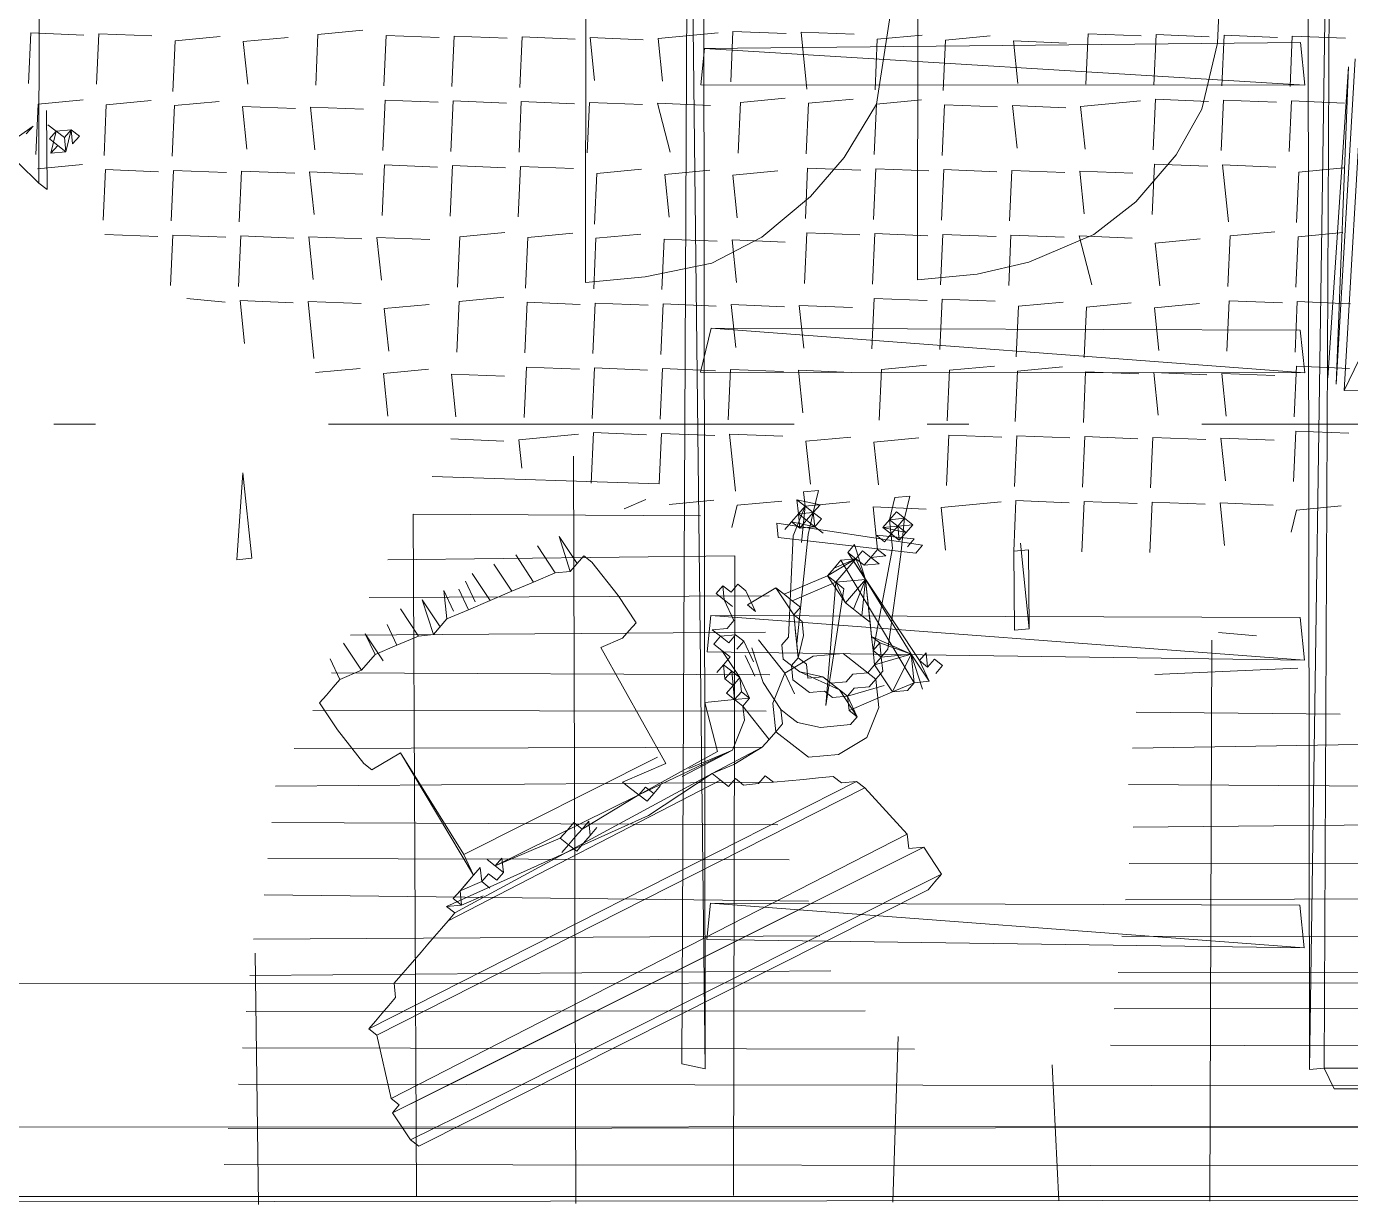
# Paper-space layout '01 Roof Support Layout' of a CAD drawing. Header units: millimetres. Extents: x 5 to 415, y 7 to 290.
# Drawn here: x 116.58 to 124.54, y 107.11 to 114.19 of the extents above; entities that cross this region are included whole.
import ezdxf

# ---------------------------------------------------------------- set-up
doc = ezdxf.new("R2010")
doc.units = ezdxf.units.MM
doc.linetypes.add('B2_DASH_DOT', pattern=[5.25, 2.8, -0.8, 0.25, -1.4])
doc.layers.add('GA_REFERENCE', color=253, linetype='Continuous')
doc.layers.add('UPPER_ROOF', color=7, linetype='Continuous')

# ---------------------------------------------------------------- blocks, each defined once
blk = doc.blocks.new('SHEET_01_ROOF')
at = {"layer": 'GA_REFERENCE', "lineweight": 5}
for p, q in [((116.6793, 125.2664), (116.6598, 113.2503)), ((120.5257, 107.9538), (120.5648, 116.7305)), ((120.5648, 116.7305), (120.665, 107.9237)), ((120.5648, 116.7305), (120.665, 107.9237)), ((120.665, 107.9237), (120.6547, 116.7389)), ((120.665, 107.9237), (120.6547, 116.7389)), ((124.2973, 107.9207), (124.287, 116.736)), ((124.2973, 107.9207), (124.287, 116.736)), ((124.4263, 116.7059), (124.2973, 107.9207)), ((124.4263, 116.7059), (124.2973, 107.9207)), ((124.3872, 107.9292), (124.4263, 116.7059)), ((121.7493, 114.0764), (121.8036, 114.4272)), ((121.9429, 114.3972), (121.9414, 112.6683)), ((123.7452, 114.0919), (123.759, 114.3957)), ((119.9469, 114.3817), (119.9454, 112.6528)), ((116.6112, 114.1534), (116.5974, 113.8495)), ((116.6112, 114.1534), (116.9304, 114.1402)), ((117.0203, 114.1487), (117.0065, 113.8449)), ((117.0203, 114.1487), (117.3394, 114.1356)), ((118.3374, 114.1433), (118.6071, 114.1688)), ((120.3827, 114.1203), (120.7424, 114.1542)), ((120.8323, 114.1627), (120.8186, 113.8589)), ((120.8323, 114.1627), (121.1515, 114.1496)), ((121.2414, 114.1581), (121.2771, 113.8157)), ((121.2414, 114.1581), (121.5605, 114.145)), ((122.9676, 114.1482), (122.9539, 113.8443)), ((122.9676, 114.1482), (123.2868, 114.135)), ((117.4788, 114.1055), (117.465, 113.8017)), ((117.4788, 114.1055), (117.7485, 114.131)), ((117.8878, 114.1009), (118.1575, 114.1264)), ((117.8878, 114.1009), (117.9146, 113.8442)), ((118.3374, 114.1433), (118.3236, 113.8395)), ((118.7464, 114.1387), (118.7327, 113.8349)), ((118.7464, 114.1387), (119.0656, 114.1256)), ((119.1556, 114.1341), (119.1418, 113.8303)), ((119.1556, 114.1341), (119.4747, 114.121)), ((119.5646, 114.1295), (119.5509, 113.8257)), ((119.5646, 114.1295), (119.8838, 114.1164)), ((119.9737, 114.1249), (120.0004, 113.8681)), ((119.9737, 114.1249), (120.2928, 114.1118)), ((120.3827, 114.1203), (120.4095, 113.8635)), ((124.2442, 114.0958), (120.6614, 114.0602)), ((121.6999, 114.115), (121.6861, 113.8111)), ((121.695, 113.7255), (121.7493, 114.0764)), ((121.6999, 114.115), (121.9696, 114.1404)), ((122.109, 114.1103), (122.0952, 113.8065)), ((122.109, 114.1103), (122.3787, 114.1358)), ((122.518, 114.1057), (122.5448, 113.849)), ((122.518, 114.1057), (122.8372, 114.0926)), ((123.3767, 114.1435), (123.3629, 113.8397)), ((123.3767, 114.1435), (123.6958, 114.1304)), ((123.6505, 113.694), (123.7452, 114.0919)), ((123.7857, 114.1389), (123.772, 113.8351)), ((123.7857, 114.1389), (124.1049, 114.1258)), ((124.1948, 114.1343), (124.181, 113.8305)), ((124.1948, 114.1343), (124.514, 114.1212)), ((124.2709, 113.839), (124.2442, 114.0958)), ((124.2709, 113.839), (124.2442, 114.0958)), ((120.6387, 113.8419), (120.6614, 114.0602)), ((120.6614, 114.0602), (124.2709, 113.839)), ((120.6614, 114.0602), (124.2709, 113.839)), ((124.5723, 113.9971), (124.4582, 112.0416)), ((124.5318, 113.95), (124.4088, 112.0801)), ((124.4088, 112.0801), (124.5318, 113.95)), ((124.4582, 112.0416), (124.5318, 113.95)), ((124.5318, 113.95), (124.4582, 112.0416)), ((124.4582, 112.0416), (124.5318, 113.95)), ((124.6217, 113.9585), (124.5076, 112.003)), ((124.6217, 113.9585), (124.5076, 112.003)), ((124.5076, 112.003), (125.4399, 113.9493)), ((124.5076, 112.003), (125.4399, 113.9493)), ((124.2709, 113.839), (120.6387, 113.8419)), ((116.6558, 113.7253), (116.9255, 113.7508)), ((118.7416, 113.7493), (118.7279, 113.4455)), ((118.7416, 113.7493), (119.0608, 113.7362)), ((120.8769, 113.7347), (121.1466, 113.7602)), ((121.286, 113.7301), (121.5557, 113.7556)), ((121.695, 113.7255), (121.9648, 113.751)), ((123.3718, 113.7541), (123.3581, 113.4503)), ((123.3718, 113.7541), (123.691, 113.741)), ((123.7809, 113.7495), (123.7671, 113.4457)), ((123.7809, 113.7495), (124.1, 113.7364)), ((116.6558, 113.7253), (116.642, 113.4215)), ((116.7093, 113.2118), (116.7052, 113.6868)), ((117.0648, 113.7207), (117.0511, 113.4169)), ((117.0648, 113.7207), (117.3346, 113.7462)), ((117.4739, 113.7161), (117.4601, 113.4123)), ((117.4739, 113.7161), (117.7437, 113.7416)), ((117.883, 113.7115), (117.9097, 113.4548)), ((117.883, 113.7115), (118.2021, 113.6984)), ((118.292, 113.7069), (118.3188, 113.4501)), ((118.292, 113.7069), (118.6112, 113.6938)), ((119.1507, 113.7447), (119.1369, 113.4409)), ((119.1507, 113.7447), (119.4698, 113.7316)), ((119.5597, 113.7401), (119.546, 113.4363)), ((119.5597, 113.7401), (119.8789, 113.727)), ((119.9688, 113.7355), (119.9551, 113.4317)), ((119.9688, 113.7355), (120.288, 113.7224)), ((120.3779, 113.7309), (120.4541, 113.4355)), ((120.3779, 113.7309), (120.6971, 113.7178)), ((120.8769, 113.7347), (120.8632, 113.4309)), ((121.286, 113.7301), (121.2722, 113.4263)), ((121.5015, 113.4047), (121.695, 113.7255)), ((121.695, 113.7255), (121.6813, 113.4217)), ((122.1041, 113.7209), (122.0903, 113.4171)), ((122.1041, 113.7209), (122.4233, 113.7079)), ((122.5132, 113.7163), (122.54, 113.4595)), ((122.5132, 113.7163), (122.8324, 113.7032)), ((122.9223, 113.7117), (123.2819, 113.7456)), ((122.9223, 113.7117), (122.949, 113.4549)), ((123.4974, 113.4202), (123.6505, 113.694)), ((124.1899, 113.7449), (124.1762, 113.4411)), ((124.1899, 113.7449), (124.5091, 113.7318)), ((116.2556, 113.6444), (116.6598, 113.2503)), ((116.6242, 113.5927), (116.4128, 113.4431)), ((116.5837, 113.5457), (116.6242, 113.5927)), ((116.6242, 113.5927), (116.5837, 113.5457)), ((116.7141, 113.6012), (116.7635, 113.5626)), ((116.723, 113.5156), (116.7635, 113.5626)), ((116.7724, 113.477), (116.723, 113.5156)), ((116.7635, 113.5626), (116.7319, 113.43)), ((116.8534, 113.5711), (116.7635, 113.5626)), ((116.7635, 113.5626), (116.8129, 113.5241)), ((116.8534, 113.5711), (116.8129, 113.5241)), ((116.8534, 113.5711), (116.8129, 113.5241)), ((116.8129, 113.5241), (116.8218, 113.4385)), ((116.8218, 113.4385), (116.8534, 113.5711)), ((116.8623, 113.4855), (116.8534, 113.5711)), ((116.9028, 113.5326), (116.8534, 113.5711)), ((116.9028, 113.5326), (116.8623, 113.4855)), ((116.7319, 113.43), (116.7724, 113.477)), ((116.7319, 113.43), (116.8218, 113.4385)), ((116.7319, 113.43), (116.7319, 113.43)), ((116.8218, 113.4385), (116.7724, 113.477)), ((116.6509, 113.3359), (116.9207, 113.3614)), ((118.7368, 113.3599), (118.7231, 113.0561)), ((118.7368, 113.3599), (119.0559, 113.3468)), ((119.1459, 113.3553), (119.1321, 113.0515)), ((119.1459, 113.3553), (119.465, 113.3422)), ((119.5549, 113.3507), (119.5412, 113.0469)), ((119.5549, 113.3507), (119.8741, 113.3376)), ((121.299, 113.1696), (121.5015, 113.4047)), ((123.2544, 113.138), (123.4974, 113.4202)), ((123.367, 113.3647), (123.3533, 113.0609)), ((123.367, 113.3647), (123.6861, 113.3516)), ((123.7761, 113.3601), (123.8117, 113.0178)), ((123.7761, 113.3601), (124.0952, 113.347)), ((117.06, 113.3313), (117.0462, 113.0275)), ((117.06, 113.3313), (117.3791, 113.3182)), ((117.469, 113.3267), (117.4553, 113.0229)), ((117.469, 113.3267), (117.7882, 113.3137)), ((117.8781, 113.3221), (117.8644, 113.0183)), ((117.8781, 113.3221), (118.1973, 113.309)), ((118.2872, 113.3175), (118.314, 113.0607)), ((118.2872, 113.3175), (118.6064, 113.3044)), ((120.0134, 113.3075), (119.9997, 113.0037)), ((120.0134, 113.3075), (120.2832, 113.333)), ((120.4225, 113.3029), (120.6923, 113.3284)), ((120.4225, 113.3029), (120.4492, 113.0461)), ((120.8316, 113.2983), (121.1013, 113.3238)), ((120.8316, 113.2983), (120.8583, 113.0415)), ((121.2811, 113.3407), (121.2674, 113.0369)), ((121.2811, 113.3407), (121.6003, 113.3276)), ((121.6902, 113.3361), (121.6764, 113.0323)), ((121.6902, 113.3361), (122.0093, 113.323)), ((122.0992, 113.3315), (122.0855, 113.0277)), ((122.0992, 113.3315), (122.4184, 113.3184)), ((122.5084, 113.3269), (122.4946, 113.0231)), ((122.5084, 113.3269), (122.8275, 113.3138)), ((122.9175, 113.3223), (122.9442, 113.0655)), ((122.9175, 113.3223), (123.2366, 113.3092)), ((124.2345, 113.3169), (124.2208, 113.0131)), ((124.2345, 113.3169), (124.5043, 113.3424)), ((116.6598, 113.2503), (116.7093, 113.2118)), ((121.0066, 112.9259), (121.299, 113.1696)), ((123.0025, 112.9413), (123.2544, 113.138)), ((119.1904, 112.9274), (119.4602, 112.9528)), ((123.8206, 112.9322), (124.0904, 112.9576)), ((124.2297, 112.9275), (124.4995, 112.953)), ((117.0552, 112.9419), (117.3743, 112.9288)), ((117.4642, 112.9373), (117.4505, 112.6335)), ((117.4642, 112.9373), (117.7834, 112.9242)), ((117.8733, 112.9327), (117.8596, 112.6289)), ((117.8733, 112.9327), (118.1925, 112.9196)), ((118.2824, 112.9281), (118.3091, 112.6713)), ((118.2824, 112.9281), (118.6016, 112.915)), ((118.6915, 112.9235), (118.7182, 112.6667)), ((118.6915, 112.9235), (119.0106, 112.9104)), ((119.1904, 112.9274), (119.1767, 112.6236)), ((119.5995, 112.9228), (119.5857, 112.6189)), ((119.5995, 112.9228), (119.8692, 112.9482)), ((120.0086, 112.9181), (119.9948, 112.6143)), ((120.0086, 112.9181), (120.2783, 112.9436)), ((120.4177, 112.9135), (120.4039, 112.6097)), ((120.4177, 112.9135), (120.7368, 112.9004)), ((120.7052, 112.7678), (121.0066, 112.9259)), ((120.8267, 112.9089), (120.8535, 112.6521)), ((120.8267, 112.9089), (121.1459, 112.8958)), ((121.2763, 112.9513), (121.2626, 112.6475)), ((121.2763, 112.9513), (121.5954, 112.9382)), ((121.6854, 112.9467), (121.6716, 112.6429)), ((121.6854, 112.9467), (122.0046, 112.9336)), ((122.0945, 112.9421), (122.0807, 112.6383)), ((122.0945, 112.9421), (122.4136, 112.929)), ((122.5035, 112.9375), (122.4898, 112.6337)), ((122.5035, 112.9375), (122.8227, 112.9244)), ((122.6113, 112.7748), (123.0025, 112.9413)), ((122.9126, 112.9329), (122.9887, 112.6375)), ((122.9126, 112.9329), (123.2318, 112.9198)), ((123.3711, 112.8897), (123.6408, 112.9152)), ((123.3711, 112.8897), (123.3978, 112.6329)), ((123.8206, 112.9322), (123.8069, 112.6283)), ((124.2297, 112.9275), (124.216, 112.6237)), ((120.3051, 112.6868), (120.7052, 112.7678)), ((122.301, 112.7023), (122.6113, 112.7748)), ((119.9454, 112.6528), (120.3051, 112.6868)), ((121.9414, 112.6683), (122.301, 112.7023)), ((117.5493, 112.5564), (117.7786, 112.5348)), ((119.1856, 112.538), (119.4553, 112.5634)), ((121.6806, 112.5573), (121.6668, 112.2535)), ((121.6806, 112.5573), (121.9997, 112.5442)), ((117.8685, 112.5433), (117.8952, 112.2865)), ((117.8685, 112.5433), (118.1876, 112.5302)), ((118.2775, 112.5387), (118.3132, 112.1963)), ((118.2775, 112.5387), (118.5967, 112.5256)), ((118.736, 112.4955), (119.0058, 112.521)), ((118.736, 112.4955), (118.7628, 112.2387)), ((119.1856, 112.538), (119.1718, 112.2342)), ((119.5947, 112.5333), (119.581, 112.2295)), ((119.5947, 112.5333), (119.9139, 112.5202)), ((120.0038, 112.5287), (119.99, 112.2249)), ((120.0038, 112.5287), (120.3229, 112.5156)), ((120.4128, 112.5241), (120.3991, 112.2203)), ((120.4128, 112.5241), (120.732, 112.511)), ((120.8219, 112.5195), (120.8486, 112.2627)), ((120.8219, 112.5195), (121.141, 112.5064)), ((121.231, 112.5149), (121.2577, 112.2581)), ((121.231, 112.5149), (121.5501, 112.5018)), ((122.0896, 112.5527), (122.0759, 112.2489)), ((122.0896, 112.5527), (122.4088, 112.5396)), ((122.5481, 112.5095), (122.5343, 112.2057)), ((122.5481, 112.5095), (122.8178, 112.535)), ((122.9572, 112.5049), (122.9434, 112.2011)), ((122.9572, 112.5049), (123.2269, 112.5304)), ((123.3662, 112.5003), (123.6359, 112.5258)), ((123.3662, 112.5003), (123.393, 112.2435)), ((123.8159, 112.5427), (123.8021, 112.2389)), ((123.8159, 112.5427), (124.135, 112.5296)), ((124.2249, 112.5381), (124.2112, 112.2343)), ((124.2249, 112.5381), (124.5441, 112.525)), ((120.6372, 112.1131), (120.7004, 112.3784)), ((120.7004, 112.3784), (124.2695, 112.1102)), ((120.7004, 112.3784), (124.2695, 112.1102)), ((124.2427, 112.3669), (120.7004, 112.3784)), ((124.2695, 112.1102), (124.2427, 112.3669)), ((124.2695, 112.1102), (124.2427, 112.3669)), ((118.3221, 112.1107), (118.5918, 112.1362)), ((118.7312, 112.1061), (119.0009, 112.1316)), ((118.7312, 112.1061), (118.7579, 111.8493)), ((119.1402, 112.1015), (119.167, 111.8447)), ((119.1402, 112.1015), (119.4595, 112.0884)), ((119.5899, 112.1439), (119.5761, 111.8401)), ((119.5899, 112.1439), (119.909, 112.1308)), ((119.9989, 112.1393), (119.9852, 111.8355)), ((119.9989, 112.1393), (120.3181, 112.1262)), ((120.408, 112.1347), (120.3942, 111.8309)), ((120.408, 112.1347), (120.7271, 112.1216)), ((124.2695, 112.1102), (120.6372, 112.1131)), ((120.817, 112.1301), (120.8033, 111.8263)), ((120.817, 112.1301), (121.1362, 112.117)), ((121.2261, 112.1255), (121.2529, 111.8687)), ((121.2261, 112.1255), (121.5453, 112.1123)), ((121.7252, 112.1294), (121.7114, 111.8255)), ((121.7252, 112.1294), (121.9949, 112.1548)), ((122.1342, 112.1248), (122.1205, 111.821)), ((122.1342, 112.1248), (122.4039, 112.1502)), ((122.5433, 112.1201), (122.5295, 111.8163)), ((122.5433, 112.1201), (122.813, 112.1456)), ((122.9523, 112.1155), (122.9386, 111.8117)), ((122.9523, 112.1155), (123.2715, 112.1024)), ((123.3614, 112.1109), (123.3882, 111.8541)), ((123.3614, 112.1109), (123.6806, 112.0978)), ((123.7705, 112.1063), (123.7972, 111.8495)), ((123.7705, 112.1063), (124.0896, 112.0932)), ((124.2201, 112.1487), (124.2063, 111.8449)), ((124.2201, 112.1487), (124.5392, 112.1356)), ((125.3258, 111.9937), (124.5076, 112.003)), ((124.2152, 111.7593), (124.2014, 111.4555)), ((124.2152, 111.7593), (124.5343, 111.7462)), ((119.1354, 111.7121), (119.4546, 111.699)), ((119.5445, 111.7075), (119.9042, 111.7414)), ((119.5445, 111.7075), (119.5623, 111.5363)), ((119.9941, 111.7499), (119.9803, 111.4461)), ((119.9941, 111.7499), (120.3132, 111.7368)), ((120.4031, 111.7453), (120.3894, 111.4415)), ((120.4031, 111.7453), (120.7223, 111.7322)), ((120.8122, 111.7407), (120.8479, 111.3983)), ((120.8122, 111.7407), (121.1314, 111.7276)), ((121.2707, 111.6975), (121.5405, 111.723)), ((121.2707, 111.6975), (121.2975, 111.4407)), ((121.6798, 111.6929), (121.9495, 111.7183)), ((121.6798, 111.6929), (121.7065, 111.4361)), ((122.1293, 111.7353), (122.1156, 111.4315)), ((122.1293, 111.7353), (122.4485, 111.7223)), ((122.5384, 111.7307), (122.5246, 111.4269)), ((122.5384, 111.7307), (122.8576, 111.7177)), ((122.9475, 111.7261), (122.9338, 111.4223)), ((122.9475, 111.7261), (123.2667, 111.713)), ((123.3566, 111.7215), (123.3428, 111.4177)), ((123.3566, 111.7215), (123.6757, 111.7084)), ((123.7656, 111.7169), (123.7924, 111.4601)), ((123.7656, 111.7169), (124.0848, 111.7038)), ((119.8726, 111.6088), (119.8866, 107.1156)), ((117.8491, 110.9857), (117.8856, 111.5077)), ((117.8856, 111.5077), (117.939, 110.9942)), ((120.3894, 111.4415), (119.0229, 111.4854)), ((121.257, 111.3937), (121.3469, 111.4022)), ((121.257, 111.3937), (121.2659, 111.3081)), ((121.3469, 111.4022), (121.3153, 111.2696)), ((121.8953, 111.3675), (121.8054, 111.359)), ((121.8637, 111.2349), (121.8953, 111.3675)), ((120.178, 111.2919), (120.3084, 111.3474)), ((120.4477, 111.3174), (120.7175, 111.3428)), ((120.8568, 111.3127), (120.8252, 111.1801)), ((120.8568, 111.3127), (121.1266, 111.3382)), ((121.2659, 111.3081), (121.1938, 111.1285)), ((121.2165, 111.3467), (121.3558, 111.3166)), ((121.2659, 111.3081), (121.2165, 111.3467)), ((121.2254, 111.2611), (121.2165, 111.3467)), ((121.2659, 111.3081), (121.2254, 111.2611)), ((121.2254, 111.2611), (121.2659, 111.3081)), ((121.2659, 111.3081), (121.2432, 111.0899)), ((121.2659, 111.3081), (121.5356, 111.3336)), ((121.3153, 111.2696), (121.2659, 111.3081)), ((121.3153, 111.2696), (121.2659, 111.3081)), ((121.3153, 111.2696), (121.2659, 111.3081)), ((121.3153, 111.2696), (121.2659, 111.3081)), ((121.3558, 111.3166), (121.3153, 111.2696)), ((121.3558, 111.3166), (121.3153, 111.2696)), ((121.3558, 111.3166), (121.3153, 111.2696)), ((121.3558, 111.3166), (121.3558, 111.3166)), ((121.6749, 111.3035), (121.7017, 111.0467)), ((121.6749, 111.3035), (121.9941, 111.2904)), ((121.7738, 111.2264), (121.8054, 111.359)), ((122.084, 111.2989), (122.4436, 111.3328)), ((122.084, 111.2989), (122.1107, 111.0421)), ((122.5336, 111.3413), (122.5199, 111.0375)), ((122.5336, 111.3413), (122.8528, 111.3282)), ((122.9427, 111.3367), (122.9289, 111.0329)), ((122.9427, 111.3367), (123.2618, 111.3236)), ((123.3518, 111.3321), (123.338, 111.0283)), ((123.3518, 111.3321), (123.6709, 111.319)), ((123.7608, 111.3275), (123.7876, 111.0707)), ((123.7608, 111.3275), (124.08, 111.3144)), ((124.2193, 111.2843), (124.1877, 111.1517)), ((124.2193, 111.2843), (124.489, 111.3098)), ((120.6365, 111.2487), (118.9103, 111.2587)), ((118.9103, 111.2587), (118.9292, 107.1549)), ((121.095, 111.2056), (121.9714, 111.0722)), ((121.095, 111.2056), (121.1039, 111.12)), ((121.1444, 111.167), (121.1849, 111.214)), ((121.1849, 111.214), (121.2254, 111.2611)), ((121.1849, 111.214), (121.1849, 111.214)), ((121.1849, 111.214), (121.2343, 111.1755)), ((121.1849, 111.214), (121.2343, 111.1755)), ((121.2343, 111.1755), (121.1849, 111.214)), ((121.1849, 111.214), (121.2343, 111.1755)), ((121.1849, 111.214), (121.3242, 111.184)), ((121.3153, 111.2696), (121.2254, 111.2611)), ((121.2254, 111.2611), (121.3153, 111.2696)), ((121.3153, 111.2696), (121.2254, 111.2611)), ((121.2254, 111.2611), (121.2254, 111.2611)), ((121.2254, 111.2611), (121.2748, 111.2225)), ((121.2748, 111.2225), (121.2254, 111.2611)), ((121.2254, 111.2611), (121.2343, 111.1755)), ((121.2254, 111.2611), (121.2343, 111.1755)), ((121.2343, 111.1755), (121.2254, 111.2611)), ((121.2254, 111.2611), (121.2254, 111.2611)), ((121.2254, 111.2611), (121.2254, 111.2611)), ((121.2254, 111.2611), (121.2748, 111.2225)), ((121.2748, 111.2225), (121.2254, 111.2611)), ((121.2343, 111.1755), (121.2748, 111.2225)), ((121.2343, 111.1755), (121.2748, 111.2225)), ((121.2748, 111.2225), (121.2343, 111.1755)), ((121.2748, 111.2225), (121.3153, 111.2696)), ((121.3153, 111.2696), (121.2748, 111.2225)), ((121.2748, 111.2225), (121.3153, 111.2696)), ((121.3153, 111.2696), (121.2748, 111.2225)), ((121.2748, 111.2225), (121.3242, 111.184)), ((121.2748, 111.2225), (121.3242, 111.184)), ((121.3242, 111.184), (121.2748, 111.2225)), ((121.3153, 111.2696), (121.2837, 111.1369)), ((121.3153, 111.2696), (121.3153, 111.2696)), ((121.3153, 111.2696), (121.3647, 111.231)), ((121.3647, 111.231), (121.3153, 111.2696)), ((121.3242, 111.184), (121.3153, 111.2696)), ((121.3153, 111.2696), (121.3242, 111.184)), ((121.3153, 111.2696), (121.3153, 111.2696)), ((121.3242, 111.184), (121.3647, 111.231)), ((121.7738, 111.2264), (121.7333, 111.1794)), ((121.7738, 111.2264), (121.7333, 111.1794)), ((121.7333, 111.1794), (121.7738, 111.2264)), ((121.8143, 111.2734), (121.7738, 111.2264)), ((121.7738, 111.2264), (121.8143, 111.2734)), ((121.8637, 111.2349), (121.7738, 111.2264)), ((121.7738, 111.2264), (121.8637, 111.2349)), ((121.7916, 111.0552), (121.7738, 111.2264)), ((121.7738, 111.2264), (121.8232, 111.1878)), ((121.8232, 111.1878), (121.7738, 111.2264)), ((121.7738, 111.2264), (121.7738, 111.2264)), ((121.7738, 111.2264), (121.7738, 111.2264)), ((121.7738, 111.2264), (121.8232, 111.1878)), ((121.8232, 111.1878), (121.7738, 111.2264)), ((121.8637, 111.2349), (121.8143, 111.2734)), ((121.8143, 111.2734), (121.8637, 111.2349)), ((121.8637, 111.2349), (121.8232, 111.1878)), ((121.841, 111.0167), (121.8637, 111.2349)), ((121.8637, 111.2349), (121.8637, 111.2349)), ((121.9131, 111.1963), (121.8637, 111.2349)), ((119.8945, 110.9626), (119.7867, 111.1253)), ((119.7867, 111.1253), (119.854, 110.9156)), ((121.1938, 111.1285), (121.1663, 110.5208)), ((121.2837, 111.1369), (121.2157, 110.4822)), ((121.2343, 111.1755), (121.3242, 111.184)), ((121.2343, 111.1755), (121.2343, 111.1755)), ((121.3242, 111.184), (121.3242, 111.184)), ((121.3242, 111.184), (121.3736, 111.1454)), ((121.7422, 111.0938), (121.6928, 111.1323)), ((121.6928, 111.1323), (121.922, 111.1107)), ((121.8232, 111.1878), (121.7333, 111.1794)), ((121.8232, 111.1878), (121.7333, 111.1794)), ((121.7333, 111.1794), (121.8726, 111.1493)), ((121.7333, 111.1794), (121.7827, 111.1408)), ((121.7827, 111.1408), (121.7333, 111.1794)), ((121.7422, 111.0938), (121.7827, 111.1408)), ((121.8232, 111.1878), (121.7827, 111.1408)), ((121.8232, 111.1878), (121.7827, 111.1408)), ((121.7827, 111.1408), (121.7827, 111.1408)), ((121.7827, 111.1408), (121.8321, 111.1023)), ((121.8321, 111.1023), (121.7827, 111.1408)), ((121.7827, 111.1408), (121.8321, 111.1023)), ((121.9131, 111.1963), (121.8232, 111.1878)), ((121.8726, 111.1493), (121.8232, 111.1878)), ((121.8726, 111.1493), (121.8232, 111.1878)), ((121.8321, 111.1023), (121.8232, 111.1878)), ((121.8232, 111.1878), (121.8321, 111.1023)), ((121.8321, 111.1023), (121.8232, 111.1878)), ((121.8232, 111.1878), (121.8726, 111.1493)), ((121.8321, 111.1023), (121.8726, 111.1493)), ((121.8726, 111.1493), (121.8321, 111.1023)), ((121.8726, 111.1493), (121.9131, 111.1963)), ((121.8726, 111.1493), (121.8726, 111.1493)), ((119.7641, 110.9071), (119.6563, 111.0698)), ((119.6563, 111.0698), (119.7641, 110.9071)), ((121.9309, 111.0252), (121.1039, 111.12)), ((121.5219, 111.0298), (121.5624, 111.0768)), ((121.5624, 111.0768), (121.6296, 110.8671)), ((121.6296, 110.8671), (121.5624, 111.0768)), ((121.7017, 111.0467), (121.6612, 110.9997)), ((121.6742, 110.4391), (121.7916, 111.0552)), ((121.7511, 111.0082), (121.7017, 111.0467)), ((121.7017, 111.0467), (121.7017, 111.0467)), ((121.7017, 111.0467), (121.7511, 111.0082)), ((121.7422, 111.0938), (121.7422, 111.0938)), ((121.922, 111.1107), (121.8815, 111.0637)), ((121.9714, 111.0722), (121.9309, 111.0252)), ((122.6098, 111.046), (122.5199, 111.0375)), ((122.5603, 111.0845), (122.6138, 110.571)), ((122.6138, 110.571), (122.6098, 111.046)), ((117.939, 110.9942), (117.8491, 110.9857)), ((120.8431, 111.0089), (118.7572, 110.9849)), ((119.6337, 110.8516), (119.5259, 111.0143)), ((119.5259, 111.0143), (119.6337, 110.8516)), ((119.935, 111.0097), (119.854, 110.9156)), ((119.9844, 110.9711), (119.935, 111.0097)), ((120.1416, 110.7698), (119.9844, 110.9711)), ((120.8431, 111.0089), (120.8352, 107.1619)), ((121.5713, 110.9912), (121.4004, 110.8887)), ((121.4004, 110.8887), (121.5713, 110.9912)), ((121.5713, 110.9912), (121.4004, 110.8887)), ((121.4409, 110.9357), (121.5713, 110.9912)), ((121.4409, 110.9357), (121.4814, 110.9827)), ((121.4498, 110.8501), (121.5713, 110.9912)), ((121.4814, 110.9827), (121.5713, 110.9912)), ((121.4814, 110.9827), (121.9213, 110.2463)), ((121.5219, 111.0298), (121.6296, 110.8671)), ((121.5713, 110.9912), (121.5219, 111.0298)), ((121.5219, 111.0298), (121.9529, 110.379)), ((121.5219, 111.0298), (121.6296, 110.8671)), ((121.5713, 110.9912), (121.6118, 111.0383)), ((121.6118, 111.0383), (121.5713, 110.9912)), ((121.5713, 110.9912), (121.6296, 110.8671)), ((121.5713, 110.9912), (121.5713, 110.9912)), ((121.6207, 110.9527), (121.5713, 110.9912)), ((121.6118, 111.0383), (121.6612, 110.9997)), ((121.6612, 110.9997), (121.6118, 111.0383)), ((121.6612, 110.9997), (121.6207, 110.9527)), ((121.7511, 111.0082), (121.6612, 110.9997)), ((121.6612, 110.9997), (121.7106, 110.9611)), ((121.7641, 110.4476), (121.841, 111.0167)), ((122.5199, 111.0375), (122.5239, 110.5625)), ((119.3728, 110.7405), (119.2651, 110.9032)), ((119.2651, 110.9032), (119.3728, 110.7405)), ((119.5032, 110.7961), (119.3955, 110.9587)), ((119.3955, 110.9587), (119.5032, 110.7961)), ((119.7641, 110.9071), (119.6337, 110.8516)), ((119.854, 110.9156), (119.7641, 110.9071)), ((121.4004, 110.8887), (121.1396, 110.7776)), ((121.4004, 110.8887), (121.4409, 110.9357)), ((121.4498, 110.8501), (121.4004, 110.8887)), ((121.4004, 110.8887), (121.5081, 110.726)), ((121.4409, 110.9357), (121.4409, 110.9357)), ((121.7106, 110.9611), (121.6207, 110.9527)), ((119.1841, 110.8092), (119.2424, 110.685)), ((119.2246, 110.8562), (119.2829, 110.732)), ((119.6337, 110.8516), (119.5032, 110.7961)), ((120.771, 110.8292), (120.7305, 110.7822)), ((120.8204, 110.7907), (120.771, 110.8292)), ((120.8204, 110.7907), (120.771, 110.8292)), ((120.771, 110.8292), (120.7799, 110.7436)), ((120.8609, 110.8377), (120.8204, 110.7907)), ((120.8609, 110.8377), (120.8204, 110.7907)), ((120.9103, 110.7992), (120.8609, 110.8377)), ((120.9103, 110.7992), (120.8609, 110.8377)), ((121.0901, 110.8162), (120.9192, 110.7136)), ((121.1396, 110.7776), (121.0901, 110.8162)), ((121.1979, 110.6535), (121.0901, 110.8162)), ((121.189, 110.7391), (121.4498, 110.8501)), ((121.3907, 110.1098), (121.4498, 110.8501)), ((121.4992, 110.8116), (121.3907, 110.1098)), ((121.6296, 110.8671), (121.4498, 110.8501)), ((121.6296, 110.8671), (121.4498, 110.8501)), ((121.4498, 110.8501), (121.6296, 110.8671)), ((121.5081, 110.726), (121.4498, 110.8501)), ((121.5081, 110.726), (121.4498, 110.8501)), ((121.4498, 110.8501), (121.4992, 110.8116)), ((121.6296, 110.8671), (121.5081, 110.726)), ((121.5081, 110.726), (121.6296, 110.8671)), ((121.6296, 110.8671), (121.5575, 110.6874)), ((121.5575, 110.6874), (121.6296, 110.8671)), ((121.6296, 110.8671), (121.5575, 110.6874)), ((121.6296, 110.8671), (121.6069, 110.6489)), ((121.6069, 110.6489), (121.6296, 110.8671)), ((121.6296, 110.8671), (121.6069, 110.6489)), ((121.6564, 110.6103), (121.6296, 110.8671)), ((121.6296, 110.8671), (121.6653, 110.5247)), ((121.6653, 110.5247), (121.6296, 110.8671)), ((121.6296, 110.8671), (121.9035, 110.4175)), ((121.6296, 110.8671), (121.9035, 110.4175)), ((121.0496, 110.7691), (118.6446, 110.7582)), ((118.9638, 110.7451), (119.0715, 110.5825)), ((118.9638, 110.7451), (119.031, 110.5354)), ((119.1525, 110.6765), (119.0942, 110.8007)), ((119.0942, 110.8007), (119.112, 110.6295)), ((119.3728, 110.7405), (119.2424, 110.685)), ((119.5032, 110.7961), (119.3728, 110.7405)), ((120.2493, 110.6071), (120.1416, 110.7698)), ((120.7305, 110.7822), (120.7799, 110.7436)), ((120.7799, 110.7436), (120.8382, 110.6195)), ((120.7799, 110.7436), (120.8382, 110.6195)), ((120.7799, 110.7436), (120.8293, 110.7051)), ((120.9686, 110.675), (120.9103, 110.7992)), ((120.9103, 110.7992), (120.9686, 110.675)), ((121.189, 110.7391), (121.1396, 110.7776)), ((121.2384, 110.7005), (121.189, 110.7391)), ((121.5575, 110.6874), (121.5081, 110.726)), ((121.5081, 110.726), (121.5081, 110.726)), ((121.5081, 110.726), (121.5575, 110.6874)), ((118.9411, 110.5269), (118.8334, 110.6896)), ((118.8334, 110.6896), (118.9411, 110.5269)), ((119.2424, 110.685), (119.112, 110.6295)), ((120.6762, 110.4313), (120.6989, 110.6496)), ((120.6989, 110.6496), (124.268, 110.3814)), ((120.6989, 110.6496), (124.268, 110.3814)), ((124.2412, 110.6381), (120.6989, 110.6496)), ((120.9192, 110.7136), (120.9686, 110.675)), ((121.1979, 110.6535), (121.2384, 110.7005)), ((121.2473, 110.6149), (121.1979, 110.6535)), ((121.2246, 110.3967), (121.1979, 110.6535)), ((121.1979, 110.6535), (121.1979, 110.6535)), ((121.1979, 110.6535), (121.2246, 110.3967)), ((121.6069, 110.6489), (121.5575, 110.6874)), ((121.5575, 110.6874), (121.6069, 110.6489)), ((121.6564, 110.6103), (121.6069, 110.6489)), ((121.6069, 110.6489), (121.6564, 110.6103)), ((118.8107, 110.4714), (118.7524, 110.5956)), ((118.7524, 110.5956), (118.8107, 110.4714)), ((119.112, 110.6295), (119.031, 110.5354)), ((120.2088, 110.5601), (120.2493, 110.6071)), ((120.7977, 110.5724), (120.7078, 110.564)), ((120.7977, 110.5724), (120.7078, 110.564)), ((120.7078, 110.564), (120.7572, 110.5254)), ((120.8382, 110.6195), (120.7977, 110.5724)), ((121.2246, 110.3967), (121.2068, 110.5679)), ((121.2562, 110.5293), (121.2473, 110.6149)), ((121.6653, 110.5247), (121.6564, 110.6103)), ((121.6564, 110.6103), (121.6653, 110.5247)), ((122.5239, 110.5625), (122.6138, 110.571)), ((124.268, 110.3814), (124.2412, 110.6381)), ((124.268, 110.3814), (124.2412, 110.6381)), ((118.5993, 110.3218), (118.4915, 110.4845)), ((118.4915, 110.4845), (118.5993, 110.3218)), ((121.0269, 110.5509), (118.532, 110.5315)), ((118.7297, 110.3773), (118.6219, 110.54)), ((118.6219, 110.54), (118.6803, 110.4158)), ((118.9411, 110.5269), (118.8107, 110.4714)), ((119.031, 110.5354), (118.9411, 110.5269)), ((120.0379, 110.4575), (120.1683, 110.5131)), ((120.1683, 110.5131), (120.2088, 110.5601)), ((120.7572, 110.5254), (120.7167, 110.4784)), ((120.8471, 110.5339), (120.7572, 110.5254)), ((120.7572, 110.5254), (120.8066, 110.4869)), ((120.7572, 110.5254), (120.8066, 110.4869)), ((120.8066, 110.4869), (120.8471, 110.5339)), ((120.8066, 110.4869), (120.8471, 110.5339)), ((120.8965, 110.4953), (120.8471, 110.5339)), ((120.8471, 110.5339), (120.8965, 110.4953)), ((120.8965, 110.4953), (120.8471, 110.5339)), ((120.8965, 110.4953), (120.856, 110.4483)), ((120.856, 110.4483), (120.8965, 110.4953)), ((120.9549, 110.3712), (120.8965, 110.4953)), ((120.8965, 110.4953), (120.8965, 110.4953)), ((121.1436, 110.3026), (120.9864, 110.5038)), ((121.1663, 110.5208), (121.1258, 110.4738)), ((121.2246, 110.3967), (121.2562, 110.5293)), ((121.6653, 110.5247), (121.7147, 110.4862)), ((121.6653, 110.5247), (121.9035, 110.4175)), ((121.9035, 110.4175), (121.6653, 110.5247)), ((121.6742, 110.4391), (121.6653, 110.5247)), ((121.6653, 110.5247), (121.7147, 110.4862)), ((121.7147, 110.4862), (121.6653, 110.5247)), ((121.7147, 110.4862), (121.6653, 110.5247)), ((121.6653, 110.5247), (121.6742, 110.4391)), ((121.6653, 110.5247), (121.7147, 110.4862)), ((121.7147, 110.4862), (121.6742, 110.4391)), ((121.7147, 110.4862), (121.7236, 110.4006)), ((121.7236, 110.4006), (121.7147, 110.4862)), ((121.7147, 110.4862), (121.9035, 110.4175)), ((123.7106, 110.5016), (123.6987, 107.1296)), ((123.9804, 110.5271), (123.7511, 110.5487)), ((118.6803, 110.4158), (118.5993, 110.3218)), ((118.8107, 110.4714), (118.6803, 110.4158)), ((120.4284, 109.7597), (120.0379, 110.4575)), ((120.4284, 109.7597), (120.0379, 110.4575)), ((124.268, 110.3814), (120.6762, 110.4313)), ((120.7167, 110.4784), (120.7661, 110.4398)), ((120.7661, 110.4398), (120.8155, 110.4013)), ((120.7661, 110.4398), (120.8739, 110.2771)), ((120.9054, 110.4098), (120.9638, 110.2856)), ((120.9459, 110.4568), (121.0132, 110.2471)), ((121.1258, 110.4738), (121.1347, 110.3882)), ((121.3145, 110.4051), (121.1436, 110.3026)), ((121.2157, 110.4822), (121.2246, 110.3967)), ((121.4944, 110.4222), (121.3145, 110.4051)), ((121.692, 110.268), (121.4944, 110.4222)), ((121.6742, 110.4391), (121.7236, 110.4006)), ((121.7236, 110.4006), (121.6742, 110.4391)), ((121.7236, 110.4006), (121.6742, 110.4391)), ((121.6742, 110.4391), (121.7236, 110.4006)), ((121.6831, 110.3535), (121.6742, 110.4391)), ((121.6831, 110.3535), (121.9035, 110.4175)), ((121.7236, 110.4006), (121.7641, 110.4476)), ((121.7236, 110.4006), (121.9035, 110.4175)), ((121.9035, 110.4175), (121.7236, 110.4006)), ((121.9035, 110.4175), (121.7909, 110.1908)), ((121.9035, 110.4175), (121.7909, 110.1908)), ((121.9035, 110.4175), (121.7909, 110.1908)), ((121.7909, 110.1908), (121.9035, 110.4175)), ((121.9035, 110.4175), (121.9213, 110.2463)), ((121.9707, 110.2078), (121.9035, 110.4175)), ((122.0112, 110.2548), (121.9035, 110.4175)), ((121.9035, 110.4175), (122.0112, 110.2548)), ((121.9035, 110.4175), (122.0112, 110.2548)), ((121.9529, 110.379), (121.9934, 110.426)), ((121.9934, 110.426), (121.9529, 110.379)), ((121.9934, 110.426), (121.9934, 110.426)), ((121.9934, 110.426), (122.0023, 110.3404)), ((118.4689, 110.2662), (118.4105, 110.3904)), ((118.4105, 110.3904), (118.4689, 110.2662)), ((120.7345, 110.3072), (120.775, 110.3542)), ((120.8155, 110.4013), (120.775, 110.3542)), ((120.775, 110.3542), (120.784, 110.2686)), ((120.775, 110.3542), (120.8245, 110.3157)), ((121.1347, 110.3882), (121.1841, 110.3496)), ((121.1841, 110.3496), (121.2246, 110.3967)), ((121.2335, 110.3111), (121.1841, 110.3496)), ((121.1841, 110.3496), (121.193, 110.264)), ((121.2246, 110.3967), (121.274, 110.3581)), ((121.274, 110.3581), (121.2829, 110.2725)), ((121.6426, 110.3065), (121.6831, 110.3535)), ((121.6831, 110.3535), (121.7236, 110.4006)), ((121.7236, 110.4006), (121.6831, 110.3535)), ((121.7909, 110.1908), (121.6831, 110.3535)), ((121.7909, 110.1908), (121.6831, 110.3535)), ((121.6831, 110.3535), (121.7909, 110.1908)), ((121.7325, 110.315), (121.7236, 110.4006)), ((122.0023, 110.3404), (121.9529, 110.379)), ((121.9529, 110.379), (122.0112, 110.2548)), ((122.0112, 110.2548), (121.9529, 110.379)), ((121.9529, 110.379), (122.0023, 110.3404)), ((122.0428, 110.3874), (122.0023, 110.3404)), ((122.0428, 110.3874), (122.0922, 110.3489)), ((122.0922, 110.3489), (122.0428, 110.3874)), ((122.0922, 110.3489), (122.0517, 110.3019)), ((122.0922, 110.3489), (122.0922, 110.3489)), ((124.2275, 110.3343), (123.3688, 110.2965)), ((121.0537, 110.2941), (118.4194, 110.3048)), ((118.4689, 110.2662), (118.4284, 110.2192)), ((118.5993, 110.3218), (118.4689, 110.2662)), ((120.8245, 110.3157), (120.784, 110.2686)), ((120.784, 110.2686), (120.8334, 110.2301)), ((120.8334, 110.2301), (120.8245, 110.3157)), ((120.8245, 110.3157), (120.8739, 110.2771)), ((120.8245, 110.3157), (120.8245, 110.3157)), ((120.8245, 110.3157), (120.8334, 110.2301)), ((120.8739, 110.2771), (120.8245, 110.3157)), ((120.8739, 110.2771), (120.8334, 110.2301)), ((120.8334, 110.2301), (120.8739, 110.2771)), ((120.9322, 110.153), (120.8739, 110.2771)), ((120.8739, 110.2771), (120.8828, 110.1915)), ((121.1209, 110.0844), (121.0132, 110.2471)), ((121.0132, 110.2471), (121.1209, 110.0844)), ((121.0132, 110.2471), (121.1209, 110.0844)), ((121.0132, 110.2471), (121.1209, 110.0844)), ((121.1436, 110.3026), (121.0715, 110.1229)), ((121.2019, 110.1784), (121.1436, 110.3026)), ((121.193, 110.264), (121.2424, 110.2255)), ((121.4717, 110.2039), (121.2335, 110.3111)), ((121.2335, 110.3111), (121.4717, 110.2039)), ((121.3728, 110.281), (121.2335, 110.3111)), ((121.2829, 110.2725), (121.3728, 110.281)), ((121.4717, 110.2039), (121.3728, 110.281)), ((121.3728, 110.281), (121.4222, 110.2425)), ((121.4222, 110.2425), (121.5122, 110.2509)), ((121.5122, 110.2509), (121.5527, 110.298)), ((121.5527, 110.298), (121.6426, 110.3065)), ((121.6515, 110.2209), (121.692, 110.268)), ((121.692, 110.268), (121.7325, 110.315)), ((121.7099, 110.0967), (121.692, 110.268)), ((121.9213, 110.2463), (121.7909, 110.1908)), ((121.7909, 110.1908), (121.9213, 110.2463)), ((121.9213, 110.2463), (121.8808, 110.1993)), ((121.8808, 110.1993), (121.9213, 110.2463)), ((122.0112, 110.2548), (121.9213, 110.2463)), ((121.9213, 110.2463), (122.0112, 110.2548)), ((118.3879, 110.1722), (118.3474, 110.1251)), ((118.4284, 110.2192), (118.3879, 110.1722)), ((120.8334, 110.2301), (120.7929, 110.1831)), ((120.7929, 110.1831), (120.8423, 110.1445)), ((120.8334, 110.2301), (120.8423, 110.1445)), ((120.8423, 110.1445), (120.8334, 110.2301)), ((120.8828, 110.1915), (120.8423, 110.1445)), ((120.9322, 110.153), (120.8828, 110.1915)), ((120.9322, 110.153), (120.8828, 110.1915)), ((121.2424, 110.2255), (121.2918, 110.1869)), ((121.2918, 110.1869), (121.3817, 110.1954)), ((121.3817, 110.1954), (121.4312, 110.1569)), ((121.5211, 110.1654), (121.4717, 110.2039)), ((121.5795, 110.0412), (121.4717, 110.2039)), ((121.5211, 110.1654), (121.7415, 110.2294)), ((121.5211, 110.1654), (121.5616, 110.2124)), ((121.7909, 110.1908), (121.53, 110.0798)), ((121.5616, 110.2124), (121.6515, 110.2209)), ((121.8808, 110.1993), (121.7909, 110.1908)), ((121.8808, 110.1993), (121.8808, 110.1993)), ((118.3474, 110.1251), (118.4551, 109.9624)), ((120.8423, 110.1445), (120.6625, 110.1275)), ((120.8423, 110.1445), (120.6625, 110.1275)), ((120.6625, 110.1275), (120.7386, 109.8322)), ((120.6625, 110.1275), (120.7386, 109.8322)), ((120.8423, 110.1445), (120.9322, 110.153)), ((120.8423, 110.1445), (120.8917, 110.106)), ((120.9322, 110.153), (120.8917, 110.106)), ((120.8917, 110.106), (120.9322, 110.153)), ((120.8917, 110.106), (120.9322, 110.153)), ((120.9006, 110.0204), (120.8917, 110.106)), ((120.8917, 110.106), (121.0489, 109.9047)), ((121.0715, 110.1229), (121.0894, 109.9517)), ((121.4312, 110.1569), (121.5211, 110.1654)), ((121.53, 110.0798), (121.5211, 110.1654)), ((121.5795, 110.0412), (121.5211, 110.1654)), ((121.6378, 109.917), (121.7099, 110.0967)), ((121.031, 110.0759), (118.3069, 110.0781)), ((120.9006, 110.0204), (120.8285, 109.8407)), ((121.1298, 109.9988), (121.1209, 110.0844)), ((121.1209, 110.0844), (121.1703, 110.0458)), ((121.1703, 110.0458), (121.2198, 110.0073)), ((121.2198, 110.0073), (121.3591, 109.9772)), ((121.5795, 110.0412), (121.53, 110.0798)), ((121.539, 109.9941), (121.5795, 110.0412)), ((124.4835, 110.056), (123.2562, 110.0698)), ((118.4551, 109.9624), (118.6123, 109.7612)), ((121.0489, 109.9047), (121.0894, 109.9517)), ((121.0894, 109.9517), (121.1298, 109.9988)), ((121.0894, 109.9517), (121.287, 109.7975)), ((121.3591, 109.9772), (121.539, 109.9941)), ((121.0084, 109.8577), (118.1943, 109.8514)), ((120.707, 109.6996), (121.0084, 109.8577)), ((120.8375, 109.7551), (121.0084, 109.8577)), ((121.0084, 109.8577), (121.0489, 109.9047)), ((121.0084, 109.8577), (121.0489, 109.9047)), ((121.4669, 109.8145), (121.6378, 109.917)), ((124.9104, 109.8802), (123.2335, 109.8516)), ((118.6617, 109.7226), (118.8326, 109.8252)), ((118.8326, 109.8252), (119.2725, 109.0888)), ((119.2142, 109.213), (118.8326, 109.8252)), ((120.379, 109.7983), (119.2142, 109.213)), ((120.2664, 109.5716), (120.8285, 109.8407)), ((120.7386, 109.8322), (120.2664, 109.5716)), ((120.7386, 109.8322), (120.2664, 109.5716)), ((120.8285, 109.8407), (120.5272, 109.6826)), ((120.8285, 109.8407), (120.5677, 109.7297)), ((121.287, 109.7975), (121.4669, 109.8145)), ((118.6123, 109.7612), (118.6617, 109.7226)), ((119.1599, 108.8621), (120.707, 109.6996)), ((119.9335, 109.2808), (120.707, 109.6996)), ((120.1676, 109.6487), (120.4284, 109.7597)), ((120.4284, 109.7597), (120.1676, 109.6487)), ((120.3247, 109.4474), (120.707, 109.6996)), ((120.707, 109.6996), (120.8375, 109.7551)), ((120.7565, 109.661), (120.707, 109.6996)), ((121.0756, 109.6479), (118.0817, 109.6247)), ((121.5746, 109.6518), (118.6423, 108.165)), ((121.624, 109.6132), (118.6918, 108.1265)), ((120.7565, 109.661), (119.1194, 108.8151)), ((120.217, 109.6101), (120.1676, 109.6487)), ((120.2664, 109.5716), (120.217, 109.6101)), ((120.3069, 109.6186), (120.2664, 109.5716)), ((120.3069, 109.6186), (120.3563, 109.5801)), ((120.3563, 109.5801), (120.3069, 109.6186)), ((120.3069, 109.6186), (120.3563, 109.5801)), ((120.3069, 109.6186), (120.3069, 109.6186)), ((120.3563, 109.5801), (120.3968, 109.6271)), ((120.3563, 109.5801), (120.3968, 109.6271)), ((120.8059, 109.6225), (120.7565, 109.661)), ((120.7565, 109.661), (120.8059, 109.6225)), ((120.8464, 109.6695), (120.8059, 109.6225)), ((120.8059, 109.6225), (120.8464, 109.6695)), ((120.8958, 109.631), (120.8464, 109.6695)), ((120.8464, 109.6695), (120.8958, 109.631)), ((120.9857, 109.6395), (120.8958, 109.631)), ((120.8958, 109.631), (120.9857, 109.6395)), ((121.0262, 109.6865), (120.9857, 109.6395)), ((120.9857, 109.6395), (121.0262, 109.6865)), ((121.0756, 109.6479), (121.0262, 109.6865)), ((121.0262, 109.6865), (121.0756, 109.6479)), ((121.1655, 109.6564), (121.0756, 109.6479)), ((121.0756, 109.6479), (121.1655, 109.6564)), ((121.2555, 109.6649), (121.1655, 109.6564)), ((121.1655, 109.6564), (121.2555, 109.6649)), ((121.3454, 109.6734), (121.2555, 109.6649)), ((121.2555, 109.6649), (121.3454, 109.6734)), ((121.4353, 109.6818), (121.3454, 109.6734)), ((121.3454, 109.6734), (121.4353, 109.6818)), ((121.4847, 109.6433), (121.4353, 109.6818)), ((121.4353, 109.6818), (121.4847, 109.6433)), ((121.5746, 109.6518), (121.4847, 109.6433)), ((121.4847, 109.6433), (121.5746, 109.6518)), ((121.624, 109.6132), (121.5746, 109.6518)), ((121.88, 109.3349), (121.624, 109.6132)), ((121.624, 109.6132), (121.88, 109.3349)), ((125.3462, 109.6188), (123.2109, 109.6334)), ((120.2664, 109.5716), (119.4029, 109.1443)), ((119.9246, 109.3664), (120.2664, 109.5716)), ((120.3158, 109.533), (120.2664, 109.5716)), ((120.2664, 109.5716), (120.3158, 109.533)), ((120.3158, 109.533), (120.3563, 109.5801)), ((121.1024, 109.3911), (118.059, 109.4065)), ((120.3247, 109.4474), (119.1105, 108.9007)), ((119.8751, 109.405), (119.8346, 109.3579)), ((119.9246, 109.3664), (119.8751, 109.405)), ((119.9246, 109.3664), (119.9651, 109.4135)), ((119.9651, 109.4135), (119.9246, 109.3664)), ((119.9651, 109.4135), (119.974, 109.3279)), ((119.974, 109.3279), (120.0145, 109.3749)), ((120.0145, 109.3749), (119.974, 109.3279)), ((125.8225, 109.4044), (123.2377, 109.3766)), ((118.7768, 107.7455), (121.88, 109.3349)), ((121.88, 109.3349), (118.7768, 107.7455)), ((119.4029, 109.1443), (119.7941, 109.3109)), ((119.8346, 109.3579), (119.7941, 109.3109)), ((119.7941, 109.3109), (119.8436, 109.2723)), ((119.8436, 109.2723), (119.8841, 109.3194)), ((119.8841, 109.3194), (119.9246, 109.3664)), ((119.974, 109.3279), (119.9335, 109.2808)), ((119.9335, 109.2808), (119.974, 109.3279)), ((121.8889, 109.2493), (121.88, 109.3349)), ((121.88, 109.3349), (121.8889, 109.2493)), ((121.9788, 109.2578), (118.7857, 107.66)), ((119.1599, 108.8621), (119.9335, 109.2808)), ((119.2725, 109.0888), (119.2142, 109.213)), ((119.2175, 107.8736), (121.9788, 109.2578)), ((119.8436, 109.2723), (119.8031, 109.2253)), ((119.8031, 109.2253), (119.8436, 109.2723)), ((119.893, 109.2338), (119.8436, 109.2723)), ((119.8436, 109.2723), (119.893, 109.2338)), ((119.9335, 109.2808), (119.893, 109.2338)), ((119.893, 109.2338), (119.9335, 109.2808)), ((121.9788, 109.2578), (121.8889, 109.2493)), ((122.0866, 109.0951), (121.9788, 109.2578)), ((121.9788, 109.2578), (122.0866, 109.0951)), ((121.1696, 109.1814), (118.0364, 109.1883)), ((119.2725, 109.0888), (119.313, 109.1359)), ((119.3219, 109.0503), (119.313, 109.1359)), ((119.3535, 109.1829), (119.3535, 109.1829)), ((119.3535, 109.1829), (119.4029, 109.1443)), ((119.4029, 109.1443), (119.4434, 109.1914)), ((119.4434, 109.1914), (119.4029, 109.1443)), ((119.4029, 109.1443), (119.4523, 109.1058)), ((119.4523, 109.1058), (119.4434, 109.1914)), ((130.2502, 109.174), (123.215, 109.1584)), ((119.2725, 109.0888), (119.1915, 108.9947)), ((119.232, 109.0418), (119.2725, 109.0888)), ((119.3624, 109.0973), (119.3219, 109.0503)), ((119.3252, 107.7109), (122.0866, 109.0951)), ((119.4118, 109.0587), (119.3624, 109.0973)), ((119.4523, 109.1058), (119.4118, 109.0587)), ((119.4523, 109.1058), (119.4523, 109.1058)), ((122.0461, 109.0481), (122.0866, 109.0951)), ((118.9429, 107.4587), (122.0056, 109.001)), ((122.0056, 109.001), (118.9429, 107.4587)), ((119.1915, 108.9947), (119.151, 108.9477)), ((119.151, 108.9477), (119.1915, 108.9947)), ((119.3219, 109.0503), (119.1915, 108.9947)), ((119.1915, 108.9947), (119.232, 109.0418)), ((119.2004, 108.9092), (119.1915, 108.9947)), ((119.3219, 109.0503), (119.3713, 109.0117)), ((122.0056, 109.001), (122.0461, 109.0481)), ((130.9063, 108.9767), (123.1923, 108.9401)), ((121.2863, 108.9331), (118.0137, 108.97)), ((119.2004, 108.9092), (119.1105, 108.9007)), ((119.1105, 108.9007), (119.2004, 108.9092)), ((119.1105, 108.9007), (119.1599, 108.8621)), ((119.1599, 108.8621), (119.1105, 108.9007)), ((119.151, 108.9477), (119.2004, 108.9092)), ((119.2004, 108.9092), (119.151, 108.9477)), ((119.2004, 108.9092), (119.3308, 108.9647)), ((120.6747, 108.7025), (120.6974, 108.9207)), ((120.6974, 108.9207), (124.2664, 108.6526)), ((120.6974, 108.9207), (124.2664, 108.6526)), ((124.2397, 108.9093), (120.6974, 108.9207)), ((124.2664, 108.6526), (124.2397, 108.9093)), ((124.2664, 108.6526), (124.2397, 108.9093)), ((119.1194, 108.8151), (119.0789, 108.768)), ((119.0789, 108.768), (119.1194, 108.8151)), ((119.1599, 108.8621), (119.1194, 108.8151)), ((119.1599, 108.8621), (119.1599, 108.8621)), ((119.0789, 108.768), (119.0384, 108.721)), ((119.0384, 108.721), (119.0789, 108.768)), ((121.3535, 108.7234), (117.9505, 108.7048)), ((118.9979, 108.674), (118.9574, 108.6269)), ((118.9574, 108.6269), (118.9979, 108.674)), ((119.0384, 108.721), (118.9979, 108.674)), ((118.9979, 108.674), (119.0384, 108.721)), ((124.2664, 108.6526), (120.6747, 108.7025)), ((131.2523, 108.7068), (123.1696, 108.7219)), ((117.9594, 108.6192), (117.9806, 107.1086)), ((118.917, 108.5799), (118.8765, 108.5329)), ((118.8765, 108.5329), (118.917, 108.5799)), ((118.9574, 108.6269), (118.917, 108.5799)), ((118.917, 108.5799), (118.9574, 108.6269)), ((121.4208, 108.5137), (117.9278, 108.4866)), ((118.8765, 108.5329), (118.836, 108.4858)), ((118.836, 108.4858), (118.8765, 108.5329)), ((131.4994, 108.514), (123.147, 108.5037)), ((173.0902, 108.463), (104.9947, 108.4329)), ((118.836, 108.4858), (118.7954, 108.4387)), ((118.7954, 108.4387), (118.836, 108.4858)), ((118.7954, 108.4387), (118.8043, 108.3532)), ((118.8043, 108.3532), (118.7954, 108.4387)), ((118.8043, 108.3532), (118.7638, 108.3061)), ((118.7638, 108.3061), (118.8043, 108.3532)), ((121.6274, 108.2739), (117.9052, 108.2683)), ((118.7233, 108.2591), (118.6828, 108.212)), ((118.6828, 108.212), (118.7233, 108.2591)), ((118.7638, 108.3061), (118.7233, 108.2591)), ((118.7233, 108.2591), (118.7638, 108.3061)), ((131.8857, 108.2912), (123.1243, 108.2855)), ((118.6828, 108.212), (118.6423, 108.165)), ((118.6423, 108.165), (118.6828, 108.212)), ((118.6423, 108.165), (118.6918, 108.1265)), ((118.6918, 108.1265), (118.7768, 107.7455)), ((118.7768, 107.7455), (118.6918, 108.1265)), ((121.825, 108.1197), (121.7927, 107.1226)), ((121.9239, 108.0425), (117.8826, 108.0501)), ((139.087, 108.02), (123.1016, 108.0672)), ((120.665, 107.9237), (120.5257, 107.9538)), ((122.7509, 107.9477), (122.7906, 107.1303)), ((118.7857, 107.66), (119.2175, 107.8736)), ((124.2973, 107.9207), (124.3872, 107.9292)), ((163.3438, 107.889), (124.3872, 107.9292)), ((124.3872, 107.9292), (163.3527, 107.8034)), ((124.3872, 107.9292), (163.3527, 107.8034)), ((124.4455, 107.8051), (124.3872, 107.9292)), ((139.0644, 107.8018), (117.8599, 107.8319)), ((163.3527, 107.8034), (124.4455, 107.8051)), ((163.3527, 107.8034), (124.4455, 107.8051)), ((118.7768, 107.7455), (118.8262, 107.707)), ((118.8262, 107.707), (118.7857, 107.66)), ((118.8935, 107.4973), (119.3252, 107.7109)), ((118.7857, 107.66), (118.8935, 107.4973)), ((118.8935, 107.4973), (118.7857, 107.66)), ((173.0894, 107.5986), (104.994, 107.5685)), ((139.0417, 107.5835), (117.7967, 107.5666)), ((118.8935, 107.4973), (118.9429, 107.4587)), ((139.0685, 107.3268), (117.7741, 107.3484)), ((139.0863, 107.1556), (106.0859, 107.1097)), ((139.0863, 107.1556), (106.1264, 107.1568))]:
    blk.add_line(p, q, dxfattribs=at)
at = {"layer": 'UPPER_ROOF', "linetype": 'B2_DASH_DOT', "lineweight": 18}
blk.add_line((107.9, 111.8), (173.9, 111.8), dxfattribs=at)

psp = doc.layouts.new('01 Roof Support Layout')

# ---------------------------------------------------------------- block references
psp.add_blockref('SHEET_01_ROOF', (0, 0))

doc.saveas('drawing.dxf')
